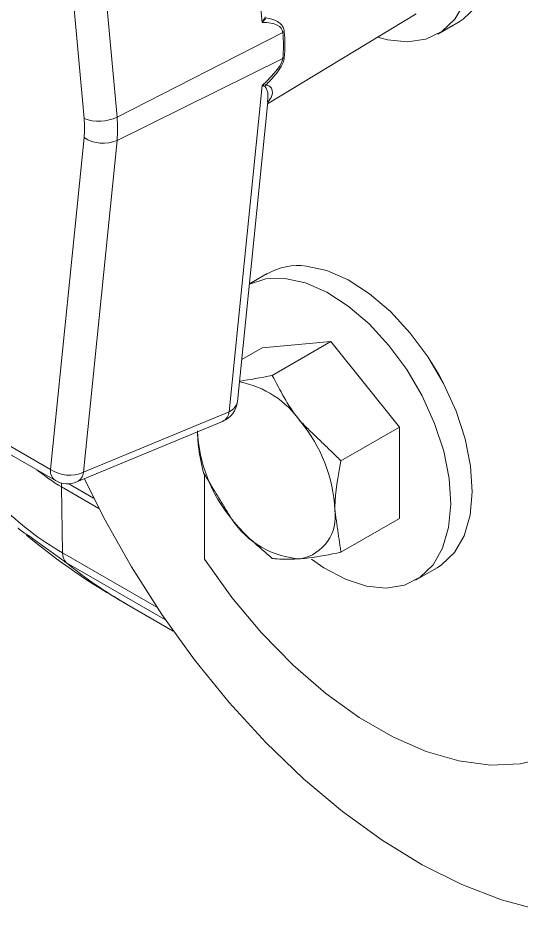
# Model space of a CAD drawing. Extents: x 2 to 136, y 1 to 99.
# Drawn here: x 97.737 to 99.032, y 9.093 to 11.406 of the extents above; entities that cross this region are included whole.
import ezdxf

# ---------------------------------------------------------------- set-up
doc = ezdxf.new("R2010")
doc.units = 0
doc.header["$MEASUREMENT"] = 0
doc.linetypes.add('SLD-Solid', pattern=[0])
doc.layers.add('OBJECT', color=7, linetype='CONTINUOUS')

msp = doc.modelspace()

# ---------------------------------------------------------------- linework, layer by layer
at = {"layer": 'OBJECT', "linetype": 'SLD-Solid', "lineweight": 15}
for p, q in [((98.3656, 11.3947), (98.2806, 12.3333)), ((97.9072, 11.1471), (97.8206, 12.1018)), ((97.9056, 12.1058), (97.9921, 11.1511)), ((98.3796, 11.1848), (98.762, 11.4166)), ((98.8179, 11.3647), (98.873, 11.3966)), ((97.9921, 11.1511), (98.4187, 11.3689)), ((97.9921, 11.091), (98.4187, 11.3017)), ((98.2806, 10.3921), (98.3656, 11.2325)), ((98.302, 10.4185), (98.3801, 11.1899)), ((97.8206, 10.2433), (97.9072, 11.0981)), ((97.9921, 11.091), (97.9056, 10.2361)), ((98.3785, 10.7476), (98.3327, 10.7211)), ((98.3653, 10.5567), (98.5421, 10.5725)), ((98.5421, 10.5725), (98.3917, 10.4857)), ((98.5421, 10.5725), (98.7188, 10.3526)), ((98.3653, 10.5567), (98.313, 10.5265)), ((97.9056, 10.2361), (98.2806, 10.3921)), ((97.6099, 10.3649), (97.8206, 10.2433)), ((97.8888, 10.2111), (98.2639, 10.3671)), ((98.7188, 10.3526), (98.5684, 10.2658)), ((98.7188, 10.3526), (98.7188, 10.1169)), ((97.6228, 10.3363), (97.8336, 10.2147)), ((98.2168, 10.0121), (98.2168, 10.2311)), ((97.8682, 10.2064), (97.9318, 10.1697)), ((97.8518, 10.0283), (97.8492, 10.1982)), ((97.9454, 10.1427), (97.8492, 10.1982)), ((98.7188, 10.1169), (98.5684, 10.0301)), ((97.8518, 10.0283), (98.0946, 9.8882)), ((98.1166, 9.8557), (97.8619, 10.0027)), ((98.7608, 9.9579), (98.8159, 9.9898)), ((98.0162, 9.8964), (98.1368, 9.8268))]:
    msp.add_line(p, q, dxfattribs=at)
at = {"layer": 'OBJECT', "linetype": 'SLD-Solid', "lineweight": 15, "flags": 128}
for points in [[(98.4356, 12.1544), (98.4451, 12.1594), (98.4892, 12.1729), (98.5385, 12.1736), (98.5916, 12.1615), (98.6467, 12.137), (98.7021, 12.1008), (98.7559, 12.0543), (98.8064, 11.9987), (98.8521, 11.936), (98.8914, 11.8681), (98.9231, 11.7973), (98.9461, 11.7257), (98.9598, 11.6557), (98.9636, 11.5896), (98.9575, 11.5295), (98.9417, 11.4773), (98.9166, 11.4346), (98.8831, 11.4029), (98.873, 11.3966)], [(98.3282, 12.0724), (98.3526, 12.1018), (98.39, 12.1276), (98.434, 12.141), (98.4834, 12.1417), (98.5365, 12.1296), (98.5916, 12.1051), (98.6469, 12.069), (98.7007, 12.0224), (98.7513, 11.9669), (98.7969, 11.9041), (98.8362, 11.8363), (98.8679, 11.7654), (98.8909, 11.6939), (98.9046, 11.6239), (98.9084, 11.5578), (98.9023, 11.4976), (98.8865, 11.4454), (98.8614, 11.4028), (98.8279, 11.3711), (98.7871, 11.3514), (98.7402, 11.3443), (98.6887, 11.35), (98.6636, 11.357)], [(97.9079, 10.219), (97.9578, 10.1189), (98.029, 9.9921), (98.107, 9.8697), (98.1912, 9.7529), (98.2808, 9.6427), (98.3748, 9.5402), (98.4724, 9.4464), (98.5726, 9.3622), (98.6747, 9.2882), (98.7775, 9.2253), (98.8801, 9.1741), (98.9816, 9.1349), (99.0809, 9.1082), (99.1773, 9.0942), (99.2697, 9.0931), (99.3572, 9.1048), (99.4392, 9.1294), (99.5147, 9.1664), (99.5831, 9.2156), (99.6437, 9.2765), (99.696, 9.3486), (99.7395, 9.4311), (99.7738, 9.5233), (99.7985, 9.6244), (99.8134, 9.7333), (99.8184, 9.849), (99.8134, 9.9705), (99.7985, 10.0967), (99.7738, 10.2262), (99.7395, 10.358), (99.696, 10.4907), (99.6437, 10.6232), (99.5831, 10.7541), (99.5147, 10.8823), (99.4392, 11.0065), (99.3572, 11.1256), (99.2697, 11.2385), (99.2336, 11.2803)], [(98.8159, 9.9898), (98.8277, 9.9973), (98.8608, 10.0296), (98.8855, 10.0727), (98.9009, 10.1253), (98.9065, 10.1858), (98.9022, 10.2521), (98.8881, 10.3222), (98.8647, 10.3938), (98.8326, 10.4645), (98.793, 10.5322), (98.7471, 10.5946), (98.6964, 10.6498), (98.6424, 10.6959), (98.5871, 10.7316), (98.532, 10.7555), (98.4791, 10.767)], [(98.4239, 10.7352), (98.3748, 10.7339), (98.3326, 10.7207)], [(98.493, 10.0125), (98.5244, 9.9903), (98.5799, 9.9604), (98.6341, 9.9426), (98.6853, 9.9375), (98.732, 9.9452), (98.7725, 9.9655), (98.8057, 9.9977), (98.8303, 10.0408), (98.8457, 10.0935), (98.8514, 10.1539), (98.8471, 10.2203), (98.833, 10.2903), (98.8095, 10.3619), (98.7775, 10.4327), (98.7379, 10.5004), (98.6919, 10.5628), (98.6412, 10.618), (98.5873, 10.6641), (98.5319, 10.6997), (98.4769, 10.7237), (98.4239, 10.7352), (98.4239, 10.7352)], [(98.8325, 10.4649), (98.8204, 10.4877), (98.7981, 10.5243)], [(98.2168, 10.0121), (98.2877, 9.9135), (98.3642, 9.8221), (98.4451, 9.7393), (98.5293, 9.6664), (98.6154, 9.6044), (98.7021, 9.5543), (98.7882, 9.5169), (98.8723, 9.4927), (98.9533, 9.482), (99.0298, 9.4851), (99.1007, 9.5018)]]:
    msp.add_lwpolyline(points, dxfattribs=at)
at = {"layer": 'OBJECT', "linetype": 'SLD-Solid', "lineweight": 15}
for centre, radius, start, end in [((98.3871, 11.4309), 0.0696, 297.0079, 300.7254), ((98.0674, 11.3353), 0.3529, 354.5389, 5.4611), ((98.0713, 11.3375), 0.353, 354.5389, 5.4611), ((98.3943, 11.3512), 0.0552, 296.2417, 300.9204), ((98.4027, 11.2162), 0.0322, 145.8886, 156.8299), ((97.9449, 11.2477), 0.1075, 249.4174, 296.0061), ((97.6778, 11.121), 0.3157, 354.5388, 5.4612), ((97.6513, 11.1226), 0.257, 354.5389, 5.4611), ((97.9562, 11.1724), 0.089, 236.5866, 293.7888), ((98.458, 10.6063), 0.1621, 82.525, 119.3754), ((98.2633, 10.2291), 0.2435, 34.3933, 79.6398), ((98.2399, 10.4248), 0.0625, 292.5861, 354.2219), ((98.2677, 10.4245), 0.0348, 291.6557, 350.1079), ((98.2506, 10.394), 0.03, 296.1369, 356.364), ((98.1693, 10.1212), 0.3837, 2.6393, 39.7721), ((98.5824, 10.3606), 0.3837, 182.6393, 219.7721), ((97.8507, 10.2396), 0.0303, 173.0952, 235.5933), ((97.8697, 10.3176), 0.089, 236.5867, 293.7888), ((97.8756, 10.238), 0.03, 296.1374, 356.3644), ((97.8648, 10.2688), 0.0625, 240.0027, 292.5861), ((97.8017, 10.1978), 0.0476, 0.4952, 13.1414), ((98.4441, 10.1212), 0.1099, 280.5467, 9.2519), ((98.4779, 10.2409), 0.2282, 213.4347, 266.5706), ((98.791, 11.3023), 1.6043, 229.9759, 241.1386), ((97.8846, 10.0265), 0.0328, 176.702, 226.3597), ((98.606, 10.9174), 1.1791, 230.8731, 239.9873)]:
    msp.add_arc(centre, radius, start, end, dxfattribs=at)
for centre, major_axis, ratio, start_param, end_param in [((93.9153, 9.0697), (4.5011, 2.3073), 0.063598, 6.257544, 6.404446), ((93.9153, 9.0772), (4.502, 2.2335), 0.052376, 6.103357, 6.250259)]:
    msp.add_ellipse(centre, major_axis=major_axis, ratio=ratio, start_param=start_param, end_param=end_param, dxfattribs=at)
for points, knots in [([(98.3656, 11.3947), (98.3657, 11.3948), (98.3684, 11.3996), (98.3708, 11.4046), (98.3731, 11.4095)], [0, 0, 0, 0, 0.023642, 1, 1, 1, 1]), ([(98.376, 11.4062), (98.3728, 11.4024), (98.3694, 11.3985), (98.3657, 11.3948), (98.3656, 11.3947)], [0, 0, 0, 0, 0.976238, 1, 1, 1, 1]), ([(98.376, 11.4062), (98.3861, 11.4041), (98.4015, 11.4008), (98.4149, 11.3901), (98.4207, 11.3809), (98.4219, 11.3751), (98.4227, 11.3711)], [0, 0, 0, 0, 0.495882, 0.76116, 0.830865, 1, 1, 1, 1]), ([(98.4227, 11.3039), (98.4218, 11.2998), (98.4196, 11.2892), (98.405, 11.2656), (98.3889, 11.2473), (98.3775, 11.2358), (98.376, 11.2342)], [0, 0, 0, 0, 0.169268, 0.444071, 0.927203, 1, 1, 1, 1]), ([(98.3656, 11.2325), (98.3657, 11.2325), (98.3694, 11.2329), (98.3728, 11.2336), (98.376, 11.2342)], [0, 0, 0, 0, 0.023762, 1, 1, 1, 1]), ([(98.3731, 11.2289), (98.3708, 11.2299), (98.3684, 11.231), (98.3657, 11.2325), (98.3656, 11.2325)], [0, 0, 0, 0, 0.976345, 1, 1, 1, 1]), ([(98.3791, 11.1901), (98.3805, 11.2014), (98.3824, 11.2163), (98.3749, 11.2264), (98.3731, 11.2289)], [0, 0, 0, 0, 0.755222, 1, 1, 1, 1]), ([(98.376, 11.2342), (98.379, 11.2331), (98.3921, 11.2284), (98.3948, 11.2072), (98.3844, 11.1948), (98.3801, 11.1896)], [0, 0, 0, 0, 0.149355, 0.646389, 1, 1, 1, 1]), ([(98.3917, 10.4857), (98.3625, 10.4798), (98.3325, 10.4737), (98.308, 10.471), (98.3073, 10.4709)], [0, 0, 0, 0, 0.97492, 1, 1, 1, 1]), ([(98.4643, 10.3667), (98.4622, 10.3693), (98.4326, 10.4065), (98.4114, 10.4476), (98.3917, 10.4857)], [0, 0, 0, 0, 0.070214, 1, 1, 1, 1]), ([(98.1991, 10.343), (98.1991, 10.3402), (98.1993, 10.3005), (98.2074, 10.2661), (98.2149, 10.2342)], [0, 0, 0, 0, 0.070214, 1, 1, 1, 1]), ([(97.5676, 10.3202), (97.5676, 10.3202), (97.5835, 10.2879), (97.6221, 10.2297), (97.7111, 10.1249), (97.7934, 10.0621), (97.8518, 10.0283), (97.8518, 10.0283)], [0, 0, 0, 0, 0.000004, 0.259099, 0.518181, 0.999995, 1, 1, 1, 1]), ([(98.5527, 10.1389), (98.5527, 10.1417), (98.5529, 10.1816), (98.561, 10.2252), (98.5684, 10.2658)], [0, 0, 0, 0, 0.070214, 1, 1, 1, 1]), ([(97.8492, 10.1982), (97.8492, 10.1982), (97.8268, 10.2111), (97.8061, 10.2268), (97.7854, 10.2425)], [0, 0, 0, 0, 0.000025, 1, 1, 1, 1]), ([(98.2875, 10.1151), (98.2896, 10.1125), (98.3197, 10.0755), (98.357, 10.0438), (98.3917, 10.0143)], [0, 0, 0, 0, 0.070214, 1, 1, 1, 1]), ([(97.7644, 10.0729), (97.7547, 10.0786), (97.7447, 10.0844), (97.7372, 10.0927), (97.737, 10.0929)], [0, 0, 0, 0, 0.978232, 1, 1, 1, 1]), ([(98.4643, 10.0131), (98.4714, 10.0138), (98.502, 10.0169), (98.5396, 10.0244), (98.5684, 10.0301)], [0, 0, 0, 0, 0.231849, 1, 1, 1, 1]), ([(98.3917, 10.0143), (98.3958, 10.0137), (98.4152, 10.0109), (98.4426, 10.0121), (98.4643, 10.0131)], [0, 0, 0, 0, 0.211001, 1, 1, 1, 1])]:
    msp.add_open_spline(points, degree=3, knots=knots, dxfattribs=at)
for points in [[(98.5684, 10.2658), (98.4643, 10.3667)], [(98.2149, 10.2342), (98.2875, 10.1151)], [(98.5684, 10.0301), (98.5527, 10.1389)], [(97.8619, 10.0027), (97.7644, 10.0729)]]:
    msp.add_open_spline(points, degree=1, dxfattribs=at)

doc.saveas('drawing.dxf')
